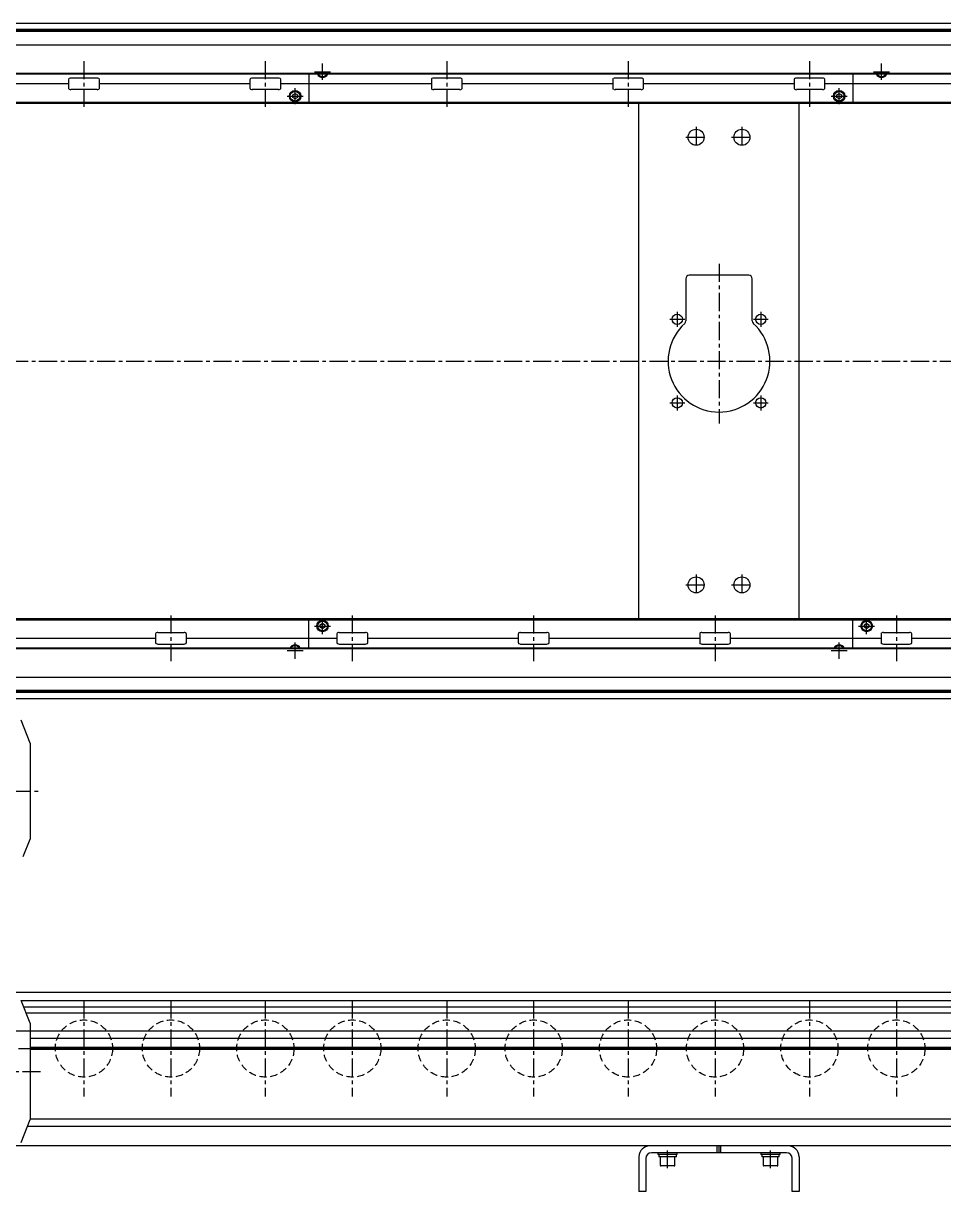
# Model space of a CAD drawing. Extents: x -10 to 2965, y -8 to 1101.
# Drawn here: x 676 to 1480, y 28 to 1048 of the extents above; entities that cross this region are included whole.
import ezdxf

# ---------------------------------------------------------------- set-up
doc = ezdxf.new("R2010")
doc.units = 0
doc.header["$LTSCALE"] = 0.5
doc.linetypes.add('CENTER', pattern=[50.8, 31.75, -6.35, 6.35, -6.35])
doc.linetypes.add('DASHED', pattern=[19.05, 12.7, -6.35])
for name, color, linetype in [('MSM_CENTER', 1, 'CENTER'), ('MSM_CONTINUOUS', 7, 'CONTINUOUS'), ('MSM_DASHED', 4, 'DASHED')]:
    doc.layers.add(name, color=color, linetype=linetype)

msp = doc.modelspace()

# ---------------------------------------------------------------- linework, layer by layer
at = {"layer": 'MSM_CENTER'}
for p, q in [((729.2, 1015.5), (729.2, 975.5)), ((887.7, 1015.5), (887.7, 975.5)), ((937.7, 999.2), (937.7, 1013.2)), ((1046.2, 1015.5), (1046.2, 975.5)), ((1204.7, 1015.5), (1204.7, 975.5)), ((1363.2, 1015.5), (1363.2, 975.5)), ((1426.2, 999.2), (1426.2, 1013.2)), ((930.7, 1006.2), (944.7, 1006.2)), ((1419.2, 1006.2), (1433.2, 1006.2)), ((913.7, 977.7), (913.7, 991.8)), ((1389.2, 977.7), (1389.2, 991.8)), ((906.7, 984.8), (920.7, 984.8)), ((1382.2, 984.8), (1396.2, 984.8)), ((1264.2, 957.9), (1264.2, 939.9)), ((1304.2, 957.9), (1304.2, 939.9)), ((1255.2, 948.9), (1273.2, 948.9)), ((1295.2, 948.9), (1313.2, 948.9)), ((1284.2, 838.4), (1284.2, 698.9)), ((1247.7, 796.4), (1247.7, 783.4)), ((1320.7, 796.4), (1320.7, 783.4)), ((1241.2, 789.9), (1254.2, 789.9)), ((1314.2, 789.9), (1327.2, 789.9)), ((359.7, 753.4), (2207.8, 753.4)), ((1241.2, 716.9), (1254.2, 716.9)), ((1247.7, 723.4), (1247.7, 710.4)), ((1314.2, 716.9), (1327.2, 716.9)), ((1320.7, 723.4), (1320.7, 710.4)), ((1264.2, 566.9), (1264.2, 548.9)), ((1304.2, 566.9), (1304.2, 548.9)), ((1255.2, 557.9), (1273.2, 557.9)), ((1295.2, 557.9), (1313.2, 557.9)), ((805.2, 531.3), (805.2, 491.3)), ((963.7, 531.3), (963.7, 491.3)), ((1122.2, 531.3), (1122.2, 491.3)), ((1280.7, 531.3), (1280.7, 491.3)), ((1439.2, 531.3), (1439.2, 491.3)), ((930.7, 522), (944.7, 522)), ((937.7, 515), (937.7, 529)), ((1406.2, 522), (1420.2, 522)), ((1413.2, 515), (1413.2, 529)), ((906.7, 500.5), (920.7, 500.5)), ((913.7, 493.5), (913.7, 507.6)), ((1382.2, 500.5), (1396.2, 500.5)), ((1389.2, 493.5), (1389.2, 507.6)), ((362.2, 377.8), (692.2, 377.8)), ((729.2, 195), (729.2, 111)), ((805.2, 195), (805.2, 111)), ((887.7, 195), (887.7, 111)), ((963.7, 195), (963.7, 111)), ((1046.2, 195), (1046.2, 111)), ((1122.2, 195), (1122.2, 111)), ((1204.7, 195), (1204.7, 111)), ((1280.7, 195), (1280.7, 111)), ((1363.2, 195), (1363.2, 111)), ((1439.2, 195), (1439.2, 111)), ((367.2, 153), (2198.3, 153)), ((472.2, 133), (692.2, 133)), ((1239.2, 48.4), (1239.2, 64)), ((1329.2, 48.4), (1329.2, 64))]:
    msp.add_line(p, q, dxfattribs=at)
at = {"layer": 'MSM_CONTINUOUS'}
for p, q in [((2197.8, 1048.4), (370.6, 1048.4)), ((2196.2, 1048.3), (372.2, 1048.3)), ((2171.6, 1042.9), (396.9, 1042.9)), ((2171.6, 1041.2), (396.9, 1041.2)), ((2171.5, 1042), (397, 1042)), ((2196.2, 1029.5), (372.2, 1029.5)), ((2196.2, 1004.1), (372.2, 1004.1)), ((2196.2, 1004.5), (422.2, 1004.5)), ((740.7, 1000.5), (717.8, 1000.5)), ((899.2, 1000.5), (876.3, 1000.5)), ((925.7, 1004.1), (925.7, 979.4)), ((937.7, 1003.9), (937.4, 1004.1)), ((938.1, 1004.1), (937.7, 1003.9)), ((1057.7, 1000.5), (1034.8, 1000.5)), ((1216.2, 1000.5), (1193.3, 1000.5)), ((1374.7, 1000.5), (1351.8, 1000.5)), ((1401.2, 1004.1), (1401.2, 979.4)), ((1426.2, 1003.9), (1425.9, 1004.1)), ((1426.6, 1004.1), (1426.2, 1003.9)), ((715.8, 995.5), (584.2, 995.5)), ((715.8, 999.5), (715.8, 991.5)), ((740.7, 990.5), (717.8, 990.5)), ((742.7, 991.5), (742.7, 999.5)), ((874.3, 995.5), (742.7, 995.5)), ((874.3, 999.5), (874.3, 991.5)), ((899.2, 990.5), (876.3, 990.5)), ((901.2, 991.5), (901.2, 999.5)), ((1032.8, 995.5), (901.2, 995.5)), ((1032.8, 999.5), (1032.8, 991.5)), ((1057.7, 990.5), (1034.8, 990.5)), ((1059.7, 991.5), (1059.7, 999.5)), ((1191.3, 995.5), (1059.7, 995.5)), ((1191.3, 999.5), (1191.3, 991.5)), ((1216.2, 990.5), (1193.3, 990.5)), ((1218.2, 991.5), (1218.2, 999.5)), ((1349.8, 995.5), (1218.2, 995.5)), ((1349.8, 999.5), (1349.8, 991.5)), ((1374.7, 990.5), (1351.8, 990.5)), ((1376.7, 991.5), (1376.7, 999.5)), ((1508.3, 995.5), (1376.7, 995.5)), ((911.7, 985.9), (913.7, 987.1)), ((911.7, 983.6), (911.7, 985.9)), ((913.7, 982.4), (911.7, 983.6)), ((913.7, 987.1), (915.7, 985.9)), ((915.7, 983.6), (913.7, 982.4)), ((915.7, 985.9), (915.7, 983.6)), ((1387.2, 985.9), (1389.2, 987.1)), ((1387.2, 983.6), (1387.2, 985.9)), ((1389.2, 982.4), (1387.2, 983.6)), ((1389.2, 987.1), (1391.2, 985.9)), ((1391.2, 983.6), (1389.2, 982.4)), ((1391.2, 985.9), (1391.2, 983.6)), ((2193.7, 979.4), (450.2, 979.4)), ((2197.8, 978.4), (450.2, 978.4)), ((1214.2, 528.4), (1214.2, 978.4)), ((1354.2, 528.4), (1354.2, 978.4)), ((1310.2, 828.4), (1258.2, 828.4)), ((1255.2, 825.4), (1255.2, 788.5)), ((1313.2, 788.5), (1313.2, 825.4)), ((2197.8, 528.4), (450.2, 528.4)), ((450.2, 527.4), (2193.7, 527.4)), ((925.7, 502.6), (925.7, 527.4)), ((935.7, 523.2), (937.7, 524.4)), ((935.7, 520.9), (935.7, 523.2)), ((937.7, 519.7), (935.7, 520.9)), ((937.7, 524.4), (939.7, 523.2)), ((939.7, 520.9), (937.7, 519.7)), ((939.7, 523.2), (939.7, 520.9)), ((1401.2, 502.6), (1401.2, 527.4)), ((1411.2, 523.2), (1413.2, 524.4)), ((1411.2, 520.9), (1411.2, 523.2)), ((1413.2, 519.7), (1411.2, 520.9)), ((1413.2, 524.4), (1415.2, 523.2)), ((1415.2, 520.9), (1413.2, 519.7)), ((1415.2, 523.2), (1415.2, 520.9)), ((660.2, 511.3), (791.8, 511.3)), ((791.8, 515.3), (791.8, 507.3)), ((793.8, 516.3), (816.7, 516.3)), ((818.7, 507.3), (818.7, 515.3)), ((818.7, 511.3), (950.3, 511.3)), ((950.3, 515.3), (950.3, 507.3)), ((952.3, 516.3), (975.2, 516.3)), ((977.2, 507.3), (977.2, 515.3)), ((977.2, 511.3), (1108.8, 511.3)), ((1108.8, 515.3), (1108.8, 507.3)), ((1110.8, 516.3), (1133.7, 516.3)), ((1135.7, 507.3), (1135.7, 515.3)), ((1135.7, 511.3), (1267.3, 511.3)), ((1267.3, 515.3), (1267.3, 507.3)), ((1269.3, 516.3), (1292.2, 516.3)), ((1294.2, 507.3), (1294.2, 515.3)), ((1294.2, 511.3), (1425.8, 511.3)), ((1425.8, 515.3), (1425.8, 507.3)), ((1427.8, 516.3), (1450.7, 516.3)), ((1452.7, 507.3), (1452.7, 515.3)), ((1452.7, 511.3), (1584.3, 511.3)), ((2196.2, 502.6), (372.2, 502.6)), ((2196.2, 502.2), (422.2, 502.2)), ((793.8, 506.3), (816.7, 506.3)), ((913.4, 502.6), (913.7, 502.9)), ((913.7, 502.9), (914.1, 502.6)), ((952.3, 506.3), (975.2, 506.3)), ((1110.8, 506.3), (1133.7, 506.3)), ((1269.3, 506.3), (1292.2, 506.3)), ((1388.9, 502.6), (1389.2, 502.9)), ((1389.2, 502.9), (1389.6, 502.6)), ((1427.8, 506.3), (1450.7, 506.3)), ((2196.2, 477.2), (372.2, 477.2)), ((2171.6, 465.6), (396.9, 465.6)), ((2171.6, 463.9), (396.9, 463.9)), ((2171.5, 464.7), (397, 464.7)), ((2197.8, 458.4), (370.6, 458.4)), ((2196.2, 458.4), (372.2, 458.4)), ((682.2, 419.7), (674.2, 439.7)), ((682.2, 419.7), (682.2, 335.8)), ((676.2, 320.8), (682.2, 335.8)), ((2196.2, 202), (372.2, 202)), ((682.2, 175), (674.2, 195)), ((2196.2, 194.6), (674.4, 194.6)), ((2080.2, 189), (676.6, 189)), ((2080.2, 184), (678.6, 184)), ((682.2, 175), (682.2, 91)), ((1980.2, 168.3), (667.2, 168.3)), ((1980.2, 161.8), (682.2, 161.8)), ((1980.2, 153.9), (682.2, 153.9)), ((1980.2, 153), (682.2, 153)), ((1980.2, 152.1), (682.2, 152.1)), ((674.2, 71), (682.2, 91)), ((1980.2, 84.8), (679.7, 84.8)), ((1980.2, 91.3), (682.2, 91.3)), ((2197.8, 68), (472.2, 68)), ((1343.2, 62), (1225.2, 62)), ((1230.7, 62), (1230.7, 60.4)), ((1247.7, 60.4), (1247.7, 62)), ((1282.7, 62), (1282.7, 68)), ((1284.2, 62), (1284.2, 68)), ((1285.7, 62), (1285.7, 68)), ((1320.7, 62), (1320.7, 60.4)), ((1337.7, 60.4), (1337.7, 62)), ((1214.2, 58.5), (1214.2, 28)), ((1220.2, 57), (1220.2, 28)), ((1247.7, 60.4), (1230.7, 60.4)), ((1231.5, 60.4), (1231.5, 58.4)), ((1246.9, 58.4), (1231.5, 58.4)), ((1232.7, 58.4), (1232.7, 51.2)), ((1245.7, 51.2), (1245.7, 58.4)), ((1246.9, 58.4), (1246.9, 60.4)), ((1337.7, 60.4), (1320.7, 60.4)), ((1321.5, 60.4), (1321.5, 58.4)), ((1336.9, 58.4), (1321.5, 58.4)), ((1322.7, 58.4), (1322.7, 51.2)), ((1335.7, 51.2), (1335.7, 58.4)), ((1336.9, 58.4), (1336.9, 60.4)), ((1348.2, 28), (1348.2, 57)), ((1354.2, 58.5), (1354.2, 28)), ((1244.9, 50.4), (1233.5, 50.4)), ((1334.9, 50.4), (1323.5, 50.4)), ((1220.2, 28), (1214.2, 28)), ((1354.2, 28), (1348.2, 28))]:
    msp.add_line(p, q, dxfattribs=at)
for centre, radius in [((913.7, 984.8), 5), ((913.7, 984.8), 4.25), ((1389.2, 984.8), 5), ((1389.2, 984.8), 4.25), ((1264.2, 948.9), 7), ((1304.2, 948.9), 7), ((1247.7, 789.9), 4.5), ((1320.7, 789.9), 4.5), ((1247.7, 716.9), 4.5), ((1320.7, 716.9), 4.5), ((1264.2, 557.9), 7), ((1304.2, 557.9), 7), ((937.7, 522), 5), ((937.7, 522), 4.25), ((1413.2, 522), 5), ((1413.2, 522), 4.25)]:
    msp.add_circle(centre, radius, dxfattribs=at)
for centre, radius, start, end in [((716.7, 999.4), 0.882, 115.5328, 172.1027), ((717.8, 997.1), 3.41, 89.6687, 115.2454), ((740.7, 997.1), 3.41, 64.7546, 90.3313), ((741.8, 999.4), 0.882, 7.8973, 64.4672), ((875.2, 999.4), 0.882, 115.5328, 172.1027), ((876.3, 997.1), 3.41, 89.6687, 115.2454), ((899.2, 997.1), 3.41, 64.7546, 90.3313), ((900.3, 999.4), 0.882, 7.8973, 64.4672), ((937.7, 1006.2), 5, 204.8346, 335.1654), ((937.7, 1006.2), 4.25, 209.6116, 330.3884), ((1033.7, 999.4), 0.882, 115.5328, 172.1027), ((1034.8, 997.1), 3.41, 89.6687, 115.2454), ((1057.7, 997.1), 3.41, 64.7546, 90.3313), ((1058.8, 999.4), 0.882, 7.8973, 64.4672), ((1192.2, 999.4), 0.882, 115.5328, 172.1027), ((1193.3, 997.1), 3.41, 89.6687, 115.2454), ((1216.2, 997.1), 3.41, 64.7546, 90.3313), ((1217.3, 999.4), 0.882, 7.8973, 64.4672), ((1350.7, 999.4), 0.882, 115.5328, 172.1027), ((1351.8, 997.1), 3.41, 89.6687, 115.2454), ((1374.7, 997.1), 3.41, 64.7546, 90.3313), ((1375.8, 999.4), 0.882, 7.8973, 64.4672), ((1426.2, 1006.2), 5, 204.8346, 335.1654), ((1426.2, 1006.2), 4.25, 209.6116, 330.3884), ((716.7, 991.6), 0.882, 187.8973, 244.4672), ((717.8, 993.9), 3.41, 244.7546, 270.3313), ((740.7, 993.9), 3.41, 269.6687, 295.2454), ((741.8, 991.6), 0.882, 295.5328, 352.1027), ((875.2, 991.6), 0.882, 187.8973, 244.4672), ((876.3, 993.9), 3.41, 244.7546, 270.3313), ((899.2, 993.9), 3.41, 269.6687, 295.2454), ((900.3, 991.6), 0.882, 295.5328, 352.1027), ((1033.7, 991.6), 0.882, 187.8973, 244.4672), ((1034.8, 993.9), 3.41, 244.7546, 270.3313), ((1057.7, 993.9), 3.41, 269.6687, 295.2454), ((1058.8, 991.6), 0.882, 295.5328, 352.1027), ((1192.2, 991.6), 0.882, 187.8973, 244.4672), ((1193.3, 993.9), 3.41, 244.7546, 270.3313), ((1216.2, 993.9), 3.41, 269.6687, 295.2454), ((1217.3, 991.6), 0.882, 295.5328, 352.1027), ((1350.7, 991.6), 0.882, 187.8973, 244.4672), ((1351.8, 993.9), 3.41, 244.7546, 270.3313), ((1374.7, 993.9), 3.41, 269.6687, 295.2454), ((1375.8, 991.6), 0.882, 295.5328, 352.1027), ((1258.2, 825.4), 3, 90, 180), ((1310.2, 825.4), 3, 0, 90), ((1284.2, 753.4), 44.5, 132.3521, 47.6479), ((1252.2, 788.5), 3, 312.3521, 360), ((1316.3, 788.5), 3, 180, 227.6479), ((792.7, 515.2), 0.882, 115.5328, 172.1027), ((793.8, 512.9), 3.41, 89.6687, 115.2454), ((816.7, 512.9), 3.41, 64.7546, 90.3313), ((817.8, 515.2), 0.882, 7.8973, 64.4672), ((951.2, 515.2), 0.882, 115.5328, 172.1027), ((952.3, 512.9), 3.41, 89.6687, 115.2454), ((975.2, 512.9), 3.41, 64.7546, 90.3313), ((976.3, 515.2), 0.882, 7.8973, 64.4672), ((1109.7, 515.2), 0.882, 115.5328, 172.1027), ((1110.8, 512.9), 3.41, 89.6687, 115.2454), ((1133.7, 512.9), 3.41, 64.7546, 90.3313), ((1134.8, 515.2), 0.882, 7.8973, 64.4672), ((1268.2, 515.2), 0.882, 115.5328, 172.1027), ((1269.3, 512.9), 3.41, 89.6687, 115.2454), ((1292.2, 512.9), 3.41, 64.7546, 90.3313), ((1293.3, 515.2), 0.882, 7.8973, 64.4672), ((1426.7, 515.2), 0.882, 115.5328, 172.1027), ((1427.8, 512.9), 3.41, 89.6687, 115.2454), ((1450.7, 512.9), 3.41, 64.7546, 90.3313), ((1451.8, 515.2), 0.882, 7.8973, 64.4672), ((792.7, 507.4), 0.882, 187.8973, 244.4672), ((793.8, 509.7), 3.41, 244.7546, 270.3313), ((816.7, 509.7), 3.41, 269.6687, 295.2454), ((817.8, 507.4), 0.882, 295.5328, 352.1027), ((913.7, 500.5), 5, 24.8346, 155.1654), ((913.7, 500.5), 4.25, 29.6116, 150.3884), ((951.2, 507.4), 0.882, 187.8973, 244.4672), ((952.3, 509.7), 3.41, 244.7546, 270.3313), ((975.2, 509.7), 3.41, 269.6687, 295.2454), ((976.3, 507.4), 0.882, 295.5328, 352.1027), ((1109.7, 507.4), 0.882, 187.8973, 244.4672), ((1110.8, 509.7), 3.41, 244.7546, 270.3313), ((1133.7, 509.7), 3.41, 269.6687, 295.2454), ((1134.8, 507.4), 0.882, 295.5328, 352.1027), ((1268.2, 507.4), 0.882, 187.8973, 244.4672), ((1269.3, 509.7), 3.41, 244.7546, 270.3313), ((1292.2, 509.7), 3.41, 269.6687, 295.2454), ((1293.3, 507.4), 0.882, 295.5328, 352.1027), ((1389.2, 500.5), 5, 24.8346, 155.1654), ((1389.2, 500.5), 4.25, 29.6116, 150.3884), ((1426.7, 507.4), 0.882, 187.8973, 244.4672), ((1427.8, 509.7), 3.41, 244.7546, 270.3313), ((1450.7, 509.7), 3.41, 269.6687, 295.2454), ((1451.8, 507.4), 0.882, 295.5328, 352.1027), ((1223.7, 58.5), 9.5, 90, 180), ((1225.2, 57), 5, 90, 180), ((1343.2, 57), 5, 0, 90), ((1344.7, 58.5), 9.5, 0, 90), ((1233.5, 51.2), 0.8, 180, 270), ((1244.9, 51.2), 0.8, 270, 0), ((1323.5, 51.2), 0.8, 180, 270), ((1334.9, 51.2), 0.8, 270, 0)]:
    msp.add_arc(centre, radius, start, end, dxfattribs=at)
at = {"layer": 'MSM_DASHED'}
for centre in [(729.2, 153), (805.2, 153), (887.7, 153), (963.7, 153), (1046.2, 153), (1122.2, 153), (1204.7, 153), (1280.7, 153), (1363.2, 153), (1439.2, 153)]:
    msp.add_circle(centre, 25, dxfattribs=at)

doc.saveas('drawing.dxf')
